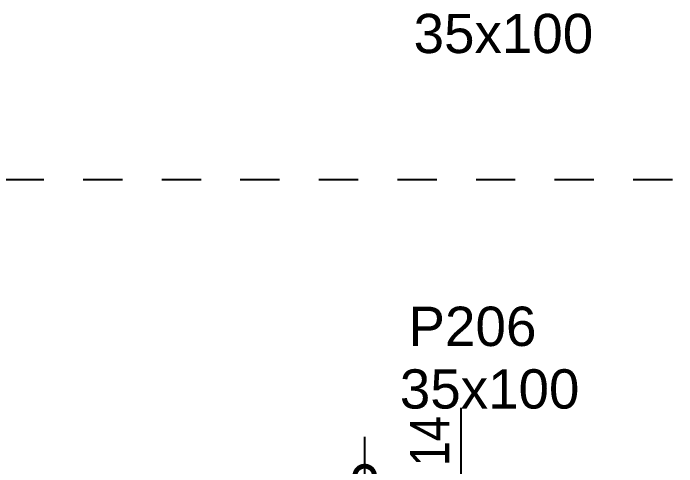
# Model space of a CAD drawing. Header units: metres. Extents: x -23 to 570, y -54 to 184.
# Drawn here: x 7.831 to 9.52, y -47.526 to -46.373 of the extents above; entities that cross this region are included whole.
import ezdxf
from ezdxf.xclip import XClip

# ---------------------------------------------------------------- set-up
doc = ezdxf.new("R2010")
doc.units = ezdxf.units.M
doc.header["$XCLIPFRAME"] = 0
doc.header["$PDMODE"] = 35
doc.linetypes.add('ESTILO_TQS_0004', pattern=[1.12, 0.5, -0.2, 0.01, -0.2, 0.01, -0.2])
for name, color, linetype in [('12', 232, 'Continuous'), ('205', 232, 'ESTILO_TQS_0004'), ('9', 232, 'Continuous'), ('ARQ-DIM', 2, 'Continuous')]:
    doc.layers.add(name, color=color, linetype=linetype)
doc.styles.add('Adesa', font='ARIALN.TTF')
doc.styles.get("Standard").update_dxf_attribs({"font": 'arial.ttf'})
doc.dimstyles.new('ADESA 1-0050', dxfattribs={"dimtxt": 0.1, "dimasz": 0.1, "dimexe": 0.05, "dimexo": 0.05, "dimgap": 0.03, "dimtad": 1, "dimdec": 1, "dimlfac": 100, "dimzin": 12, "dimtxsty": 'Adesa', "dimblk": 'DOTSMALL', "dimcen": 1, "dimdle": 0.05, "dimclrd": 1, "dimclre": 1, "dimclrt": 256, "dimazin": 3, "dimtm": 1e-09, "dimtfac": 1, "dimtdec": 1, "dimtmove": 1, "dimatfit": 0, "dimldrblk": 'DOTSMALL', "dimfxl": 0.8, "dimtvp": 2, "dimtolj": 1, "dimtzin": 0, "dimarcsym": 0})

# ---------------------------------------------------------------- blocks, each defined once
blk = doc.blocks.new('_DotSmall')
at = {"color": 0, "linetype": 'ByBlock', "const_width": 0.5}
blk.add_lwpolyline([(-0.0625, 0, 1), (0.0625, 0, 1)], format="xyb", close=True, dxfattribs=at)
blk = doc.blocks.new('*D689')
at = {"layer": 'ARQ-DIM', "color": 1, "lineweight": -2, "transparency": 16777216}
for p, q in [((8.9713, -47.5463), (8.9713, -47.3768)), ((8.7257, -47.55), (8.7257, -47.45)), ((8.6579, -47.55), (8.7757, -47.55)), ((8.7257, -47.62), (8.9713, -47.5463)), ((8.7257, -47.6899), (8.7257, -47.55)), ((8.7257, -47.6899), (8.7257, -47.55)), ((8.6579, -47.6899), (8.7757, -47.6899)), ((8.7257, -47.6899), (8.7257, -47.7899))]:
    blk.add_line(p, q, dxfattribs=at)
at = {"layer": 'Defpoints', "color": 0, "transparency": 16777216}
for p in [(8.6079, -47.55, 0), (8.7257, -47.55), (8.6079, -47.6899, 0)]:
    blk.add_point(p, dxfattribs=at)
at = {"layer": 'ARQ-DIM', "color": 1, "lineweight": -2, "transparency": 16777216, "xscale": 0.1, "yscale": 0.1, "zscale": 0.1}
for p, rotation in [((8.7257, -47.55), 270), ((8.7257, -47.6899), 90)]:
    blk.add_blockref('_DotSmall', p, dxfattribs=dict(at, rotation=rotation))
at = {"layer": 'ARQ-DIM', "transparency": 16777216, "insert": (8.8911, -47.4615), "char_height": 0.1, "attachment_point": 5, "rotation": 90, "style": 'Adesa'}
blk.add_mtext('\\A1;14', dxfattribs=at)
blk = doc.blocks.new('est-lo-07-6sb-r00')
at = {"layer": '205'}
blk.add_line((-2259.087141, 320.423392), (3872.599049, 320.423392), dxfattribs=at)
at = {"layer": '12', "linetype": 'Continuous'}
for p in [(885.020566, 352.554413), (881.514793, 262.157593)]:
    blk.add_text('35x100', height=9.975, dxfattribs=at).set_placement(p)
at = {"layer": '9', "linetype": 'Continuous'}
blk.add_text('P206', height=10, dxfattribs=at).set_placement((883.678328, 278.066241))

msp = doc.modelspace()

# ---------------------------------------------------------------- block references
at = {"linetype": 'Continuous'}
ref = msp.add_blockref('est-lo-07-6sb-r00', (0, -50), dxfattribs=dict(at, xscale=0.01, yscale=0.01, zscale=0.01))
XClip(ref).set_block_clipping_path([(-2376.9387453747, -332.406408919), (3843.2300762764, 424.4148867243)])

# ---------------------------------------------------------------- dimensions: what is measured, and where the dimension line sits
at = {"layer": 'ARQ-DIM'}
dim = msp.add_linear_dim(base=(8.7257, -47.55), p1=(8.6079, -47.6899, 0), p2=(8.6079, -47.55, 0), angle=270, dimstyle='ADESA 1-0050', dxfattribs=at)
dim.commit()
dim.dimension.update_dxf_attribs({"geometry": '*D689', "text_midpoint": (8.8911, -47.5163)})

doc.saveas('drawing.dxf')
